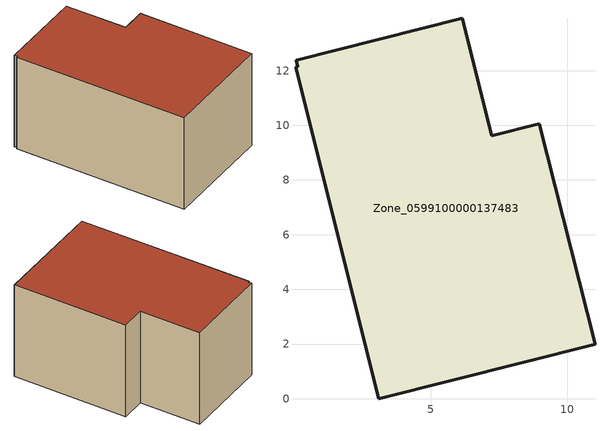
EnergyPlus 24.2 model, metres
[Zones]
Zone_0599100000137483
 floor ground (C_G): 0.08,12.39 6.16,13.91 7.25,9.61 8.98,10.05 11.02,1.99 3.11,0 0.06,12.12 0.14,12.14 z0
 wall outside (C_F): 7.25,9.61 6.16,13.91 0.08,12.39 0.14,12.14 0.06,12.12 3.11,0 11.02,1.99 8.98,10.05 7.25,9.61 z0:7.17
 roof outside (C_R): 6.16,13.91 0.08,12.39 0.14,12.14 0.06,12.12 3.11,0 11.02,1.99 8.98,10.05 7.25,9.61 z7.17
[BUILDING]
Pand.0599100000137483: North Axis=0; Terrain=City; Loads Convergence Tolerance Value=0.04; Temperature Convergence Tolerance Value=0.4; Solar Distribution=FullExterior; Maximum Number of Warmup Days=25; Minimum Number of Warmup Days=1
[Site:Location]
Rotterdam.The.Hague.AP_ZH_NLD Design_Conditions: Latitude=51.96; Longitude=4.45; Time Zone=1; Elevation=-4.5
[SITE:GROUNDTEMPERATURE:BUILDINGSURFACE]
18, 18, 18, 18, 18, 18, 18, 18, 18, 18, 18, 18
[MATERIAL] Thermal Absorptance=0.9; Solar Absorptance=0.7; Visible Absorptance=0.7
Name | Roughness | Thickness | Conductivity | Density | Specific Heat
G.TC.1965-1974 | MediumSmooth | 0.15 | 0.882353 | 540 | 1210
F.TC.1965-1974 | Rough | 0.3 | 0.697674 | 1920 | 840
R.TC.1965-1974 | MediumRough | 0.2 | 0.232558 | 1500 | 1000
[CONSTRUCTION]
C_G: G.TC.1965-1974
C_F: F.TC.1965-1974
C_R: R.TC.1965-1974
[ZONE]
Zone_0599100000137483: Type=1; Multiplier=1; Ceiling Height=Autocalculate; Volume=Autocalculate; Floor Area=autocalculate; Part of Total Floor Area=Yes
[ZONEINFILTRATION:DESIGNFLOWRATE]
Infil_Zone_0599100000137483: Zone or ZoneList or Space or SpaceList=Zone_0599100000137483; Schedule=AlwaysOn; Design Flow Rate Calculation Method=Flow/Area; Flow Rate per Floor Area=0.003; Constant Term Coefficient=1; Temperature Term Coefficient=0; Velocity Term Coefficient=0; Velocity Squared Term Coefficient=0
[HVACTEMPLATE:ZONE:IDEALLOADSAIRSYSTEM]
Zone_0599100000137483: Maximum Heating Supply Air Temperature=50; Minimum Cooling Supply Air Temperature=13; Maximum Heating Supply Air Humidity Ratio=0.0156; Minimum Cooling Supply Air Humidity Ratio=0.0077; Heating Limit=NoLimit; Cooling Limit=NoLimit; Dehumidification Control Type=ConstantSensibleHeatRatio; Cooling Sensible Heat Ratio=0.7; Dehumidification Setpoint=60; Humidification Control Type=None; Humidification Setpoint=30; Outdoor Air Method=None; Outdoor Air Flow Rate per Person=0.00944; Outdoor Air Flow Rate per Zone Floor Area=0; Outdoor Air Flow Rate per Zone=0; Demand Controlled Ventilation Type=None; Outdoor Air Economizer Type=NoEconomizer; Heat Recovery Type=None; Sensible Heat Recovery Effectiveness=0.7; Latent Heat Recovery Effectiveness=0.65
[ZONECONTROL:THERMOSTAT]
ThermostatControl_Zone_0599100000137483: Zone or ZoneList=Zone_0599100000137483; Control Type Schedule=DualSetpointControlType; Control 1=Thermostat_Zone_0599100000137483; Temperature Difference Between Cutout And Setpoint=0
[THERMOSTATSETPOINT:DUALSETPOINT]
Thermostat_Zone_0599100000137483: Heating Setpoint Temperature Schedule=HeatingSetpoint_Zone_0599100000137483; Cooling Setpoint Temperature Schedule=CoolingSetpoint_Zone_0599100000137483
[SCHEDULE:COMPACT]
HeatingSetpoint_Zone_0599100000137483: Through: 12/31, For: AllDays, Until: 24:00, 21
CoolingSetpoint_Zone_0599100000137483: Through: 12/31, For: AllDays, Until: 24:00, 24
DualSetpointControlType: Through: 12/31, For: AllDays, Until: 24:00, 4
AlwaysOn: Through: 12/31, For: AllDays, Until: 24:00, 1
